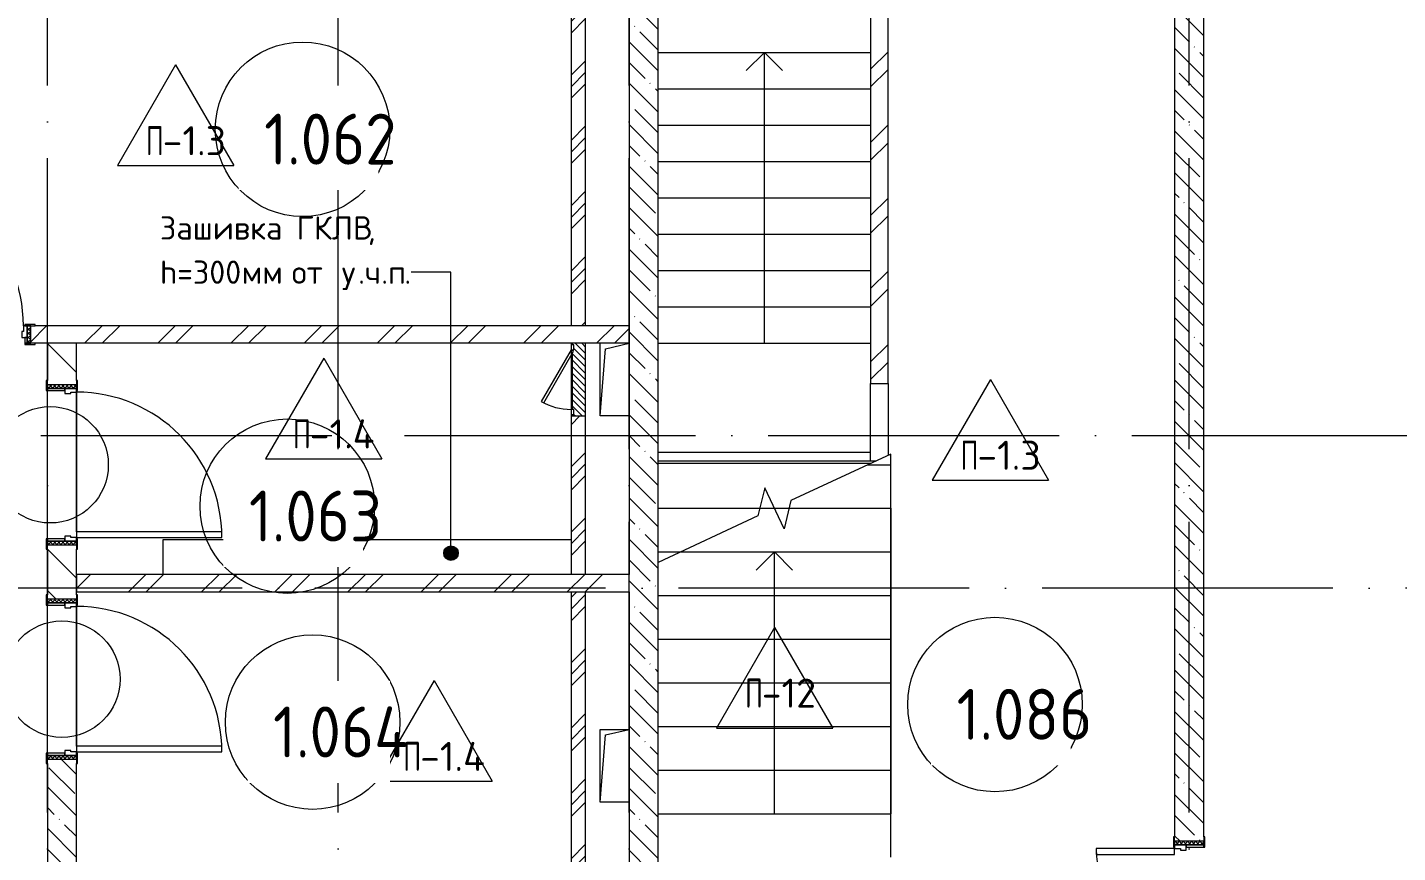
# Model space of a CAD drawing. Header units: millimetres. Extents: x -68946 to 288321, y -402657 to 324925.
# Drawn here: x 144650 to 154071, y 51807 to 57482 of the extents above; entities that cross this region are included whole.
import ezdxf

# ---------------------------------------------------------------- set-up
doc = ezdxf.new("R2010")
doc.units = ezdxf.units.MM
doc.linetypes.add('ADSK_Линия сетки', pattern=[2500, 2000, -250, 0, -250])
for name, color, linetype, lineweight in [('A-AREA-____-IDEN', 250, 'Continuous', 9), ('A-DETL-GENF-OTLN', 250, 'Continuous', 5), ('A-DOOR-____-IDEN', 31, 'Continuous', 9), ('A-DOOR-____-MCUT', 250, 'Continuous', 5), ('A-DOOR-____-OTLN', 250, 'Continuous', 5), ('A-DOOR-FRAM-MCUT', 31, 'Continuous', 5), ('A-DOOR-FRAM-OTLN', 31, 'Continuous', 5), ('A-FLOR-____-IDEN', 11, 'Continuous', 9), ('A-FLOR-____-OTLN', 192, 'Continuous', 9), ('A-GENM-____-MCUT', 250, 'Continuous', 25), ('A-GENM-____-OTLN', 250, 'Continuous', 9), ('A-GLAZ-____-OTLN', 250, 'Continuous', 5), ('A-ROOF-___-IDEN', 132, 'Continuous', 9), ('A-ROOF-____-MCUT', 132, 'Continuous', 9), ('A-ROOF-____-OTLN', 132, 'Continuous', 5), ('A-ROOF-FNSH-MCUT', 132, 'Continuous', 9), ('A-WALL-____-MCUT', 250, 'Continuous', 13), ('A-WALL-____-PATT', 250, 'Continuous', 13), ('G-____-____-TEXT', 250, 'Continuous', 9), ('I-WALL-____-OTLN', 250, 'Continuous', 9), ('S-GRID-____-OTLN', 250, 'Continuous', 9), ('S-STRS-____-MBND', 250, 'Continuous', 5), ('S-STRS-____-OTLN', 250, 'Continuous', 5)]:
    doc.layers.add(name, color=color, linetype=linetype, lineweight=lineweight)
doc.styles.add('ISOCPEUR_1', font='isocpeur.ttf', dxfattribs={"width": 0.9, "height": 250})
doc.styles.add('ISOCPEUR_2', font='isocpeur.ttf', dxfattribs={"height": 160})
doc.styles.add('ISOCPEUR_4', font='isocpeur.ttf', dxfattribs={"height": 300})
pattern_1 = [(45, (12287.9, -0.0006), (-251.4472, 251.4472), []), (45, (12287.9, 381), (-251.4472, 251.4472), [])]
pattern_2 = [(45, (12287.9, -0.0006), (-224.5064, 224.5064), []), (45, (12367.3, -0.0006), (0, 449.0128), []), (45, (12208.54, -0.0006), (0, 449.0128), [])]
pattern_3 = [(135, (12287.91, -0.0006), (-142.5612, -142.5612), []), (135, (12430.48, -0.0006), (-142.5612, -142.5612), [252.016, -50.403, 3.353, -47.05])]

# ---------------------------------------------------------------- blocks, each defined once
blk = doc.blocks.new('Дверь_СКБ_1Ст_Внутренняя - Д-16п_1100x2100h_Кабинет врача_ Процедурный кабинет_ Прививочный кабинет-V11-АР1_Маркировочный план 1 этажа С2и3')
at = {"layer": 'A-DOOR-____-OTLN'}
h = blk.add_hatch(dxfattribs=at)
h.set_pattern_fill('FP_12', color=256, style=0, pattern_type=2)
h.set_pattern_definition([(135, (1751.41, 124.685), (-14.14214, -14.14214), []), (225, (1751.41, 124.685), (14.14214, -14.14214), [])])
h.paths.add_polyline_path([(562.5, -60), (562.5, 60), (537.5, 60), (537.5, -60)])
at = {"layer": 'A-DOOR-FRAM-OTLN'}
h = blk.add_hatch(dxfattribs=at)
h.set_pattern_fill('FP_13', color=256, style=0, pattern_type=2)
h.set_pattern_definition([(45, (-371.384, 124.685), (-14.1421, 14.1421), []), (135, (-371.384, 124.685), (-14.1421, -14.1421), [])])
h.paths.add_polyline_path([(-512.5, -60), (-512.5, 60), (-537.5, 60), (-537.5, -60)])
at = {"layer": 'A-DOOR-____-MCUT'}
for p, q in [((-487.5, 1060), (-487.5, 60)), ((-447.5, 1060), (-487.5, 1060)), ((-447.5, 60), (-447.5, 1060)), ((-487.5, 60), (-447.5, 60))]:
    blk.add_line(p, q, dxfattribs=at)
at = {"layer": 'A-DOOR-____-OTLN'}
blk.add_arc((-487.5, 60), 1000, 360, 90, dxfattribs=at)
at = {"layer": 'A-DOOR-FRAM-MCUT'}
for p, q in [((-497.5, 68), (-567.5, 68)), ((-567.5, 68), (-567.5, 60)), ((-567.5, 60), (-497.5, 60)), ((-512.5, 60), (-537.5, 60)), ((-537.5, 60), (-537.5, -60)), ((-487.5, 60), (-512.5, 60)), ((-512.5, 60), (-512.5, -20)), ((-512.5, -60), (-512.5, 60)), ((-497.5, 60), (-512.5, 60)), ((-512.5, 60), (-512.5, 59)), ((-512.5, 59), (-497.5, 59)), ((-497.5, 60), (-497.5, 68)), ((-497.5, 59), (-497.5, 60)), ((-487.5, 20), (-487.5, 60)), ((-477.5, 20), (-487.5, 20)), ((-477.5, -20), (-477.5, 20)), ((512.5, 20), (502.5, 20)), ((502.5, 20), (502.5, -20)), ((512.5, 60), (512.5, 20)), ((537.5, 60), (512.5, 60)), ((592.5, 68), (522.5, 68)), ((522.5, 68), (522.5, 60)), ((537.5, 60), (522.5, 60)), ((522.5, 60), (522.5, 59)), ((522.5, 60), (592.5, 60)), ((522.5, 59), (537.5, 59)), ((537.5, -20), (537.5, 60)), ((562.5, 60), (537.5, 60)), ((537.5, 60), (537.5, -60)), ((537.5, 59), (537.5, 60)), ((562.5, -60), (562.5, 60)), ((592.5, 60), (592.5, 68)), ((-497.5, -60), (-567.5, -60)), ((-567.5, -60), (-567.5, -68)), ((-567.5, -68), (-497.5, -68)), ((-537.5, -60), (-512.5, -60)), ((-512.5, -20), (-477.5, -20)), ((-497.5, -20), (-512.5, -20)), ((-512.5, -20), (-512.5, -60)), ((-512.5, -60), (-497.5, -60)), ((-497.5, -60), (-497.5, -20)), ((-497.5, -68), (-497.5, -60)), ((502.5, -20), (537.5, -20)), ((537.5, -20), (522.5, -20)), ((522.5, -20), (522.5, -60)), ((522.5, -60), (537.5, -60)), ((592.5, -60), (522.5, -60)), ((522.5, -60), (522.5, -68)), ((522.5, -68), (592.5, -68)), ((537.5, -60), (537.5, -20)), ((537.5, -60), (562.5, -60)), ((592.5, -68), (592.5, -60))]:
    blk.add_line(p, q, dxfattribs=at)
blk = doc.blocks.new('Дверь_СКБ_1Ст_Внутренняя - Д-11л_1100x2100h_С_У медблока-V28-АР1_Маркировочный план 1 этажа С2и3')
at = {"layer": 'A-DOOR-____-OTLN'}
h = blk.add_hatch(dxfattribs=at)
h.set_pattern_fill('FP_14', color=256, style=0, pattern_type=2)
h.set_pattern_definition([(135, (1751.41, 164.685), (-14.14214, -14.14214), []), (225, (1751.41, 164.685), (14.14214, -14.14214), [])])
h.paths.add_polyline_path([(562.5, 100), (537.5, 100), (537.5, -100), (562.5, -100)])
at = {"layer": 'A-DOOR-FRAM-OTLN'}
h = blk.add_hatch(dxfattribs=at)
h.set_pattern_fill('FP_15', color=256, style=0, pattern_type=2)
h.set_pattern_definition([(45, (-371.384, 164.685), (-14.1421, 14.1421), []), (135, (-371.384, 164.685), (-14.1421, -14.1421), [])])
h.paths.add_polyline_path([(-512.5, 100), (-537.5, 100), (-537.5, -100), (-512.5, -100)])
at = {"layer": 'A-DOOR-____-MCUT'}
for p, q in [((512.5, 1100), (472.5, 1100)), ((472.5, 1100), (472.5, 100)), ((512.5, 100), (512.5, 1100)), ((472.5, 100), (512.5, 100))]:
    blk.add_line(p, q, dxfattribs=at)
at = {"layer": 'A-DOOR-____-OTLN'}
blk.add_arc((512.5, 100), 1000, 90, 180, dxfattribs=at)
at = {"layer": 'A-DOOR-FRAM-MCUT'}
for p, q in [((-497.5, 108), (-567.5, 108)), ((-567.5, 108), (-567.5, 100)), ((-567.5, 100), (-497.5, 100)), ((-512.5, 100), (-537.5, 100)), ((-537.5, 100), (-537.5, -100)), ((-487.5, 100), (-512.5, 100)), ((-512.5, 100), (-512.5, 20)), ((-512.5, -100), (-512.5, 100)), ((-497.5, 100), (-512.5, 100)), ((-512.5, 100), (-512.5, 99)), ((-512.5, 99), (-497.5, 99)), ((-497.5, 100), (-497.5, 108)), ((-497.5, 99), (-497.5, 100)), ((-487.5, 60), (-487.5, 100)), ((512.5, 100), (512.5, 60)), ((537.5, 100), (512.5, 100)), ((592.5, 108), (522.5, 108)), ((522.5, 108), (522.5, 100)), ((537.5, 100), (522.5, 100)), ((522.5, 100), (522.5, 99)), ((522.5, 100), (592.5, 100)), ((522.5, 99), (537.5, 99)), ((537.5, 20), (537.5, 100)), ((562.5, 100), (537.5, 100)), ((537.5, 100), (537.5, -100)), ((537.5, 99), (537.5, 100)), ((562.5, -100), (562.5, 100)), ((592.5, 100), (592.5, 108)), ((-512.5, 20), (-477.5, 20)), ((-497.5, 20), (-512.5, 20)), ((-512.5, 20), (-512.5, -100)), ((-497.5, -100), (-497.5, 20)), ((-477.5, 60), (-487.5, 60)), ((-477.5, 20), (-477.5, 60)), ((512.5, 60), (502.5, 60)), ((502.5, 60), (502.5, 20)), ((502.5, 20), (537.5, 20)), ((537.5, 20), (522.5, 20)), ((522.5, 20), (522.5, -100)), ((537.5, -100), (537.5, 20)), ((-497.5, -100), (-567.5, -100)), ((-567.5, -100), (-567.5, -108)), ((-567.5, -108), (-497.5, -108)), ((-537.5, -100), (-512.5, -100)), ((-512.5, -100), (-497.5, -100)), ((-497.5, -108), (-497.5, -100)), ((522.5, -100), (537.5, -100)), ((592.5, -100), (522.5, -100)), ((522.5, -100), (522.5, -108)), ((522.5, -108), (592.5, -108)), ((537.5, -100), (562.5, -100)), ((592.5, -108), (592.5, -100))]:
    blk.add_line(p, q, dxfattribs=at)
blk = doc.blocks.new('Дверь_СКБ_2Ст_Внутренняя1 - Н_Д-1_1п_1640x2100h_ЛК-42630921-АР1_Маркировочный план 1 этажа С2и3')
at = {"layer": 'A-DOOR-____-OTLN'}
h = blk.add_hatch(dxfattribs=at)
h.set_pattern_fill('FP_48', color=256, style=0, pattern_type=2)
h.set_pattern_definition([(135, (1481.41, 164.685), (-14.14214, -14.14214), []), (225, (1481.41, 164.685), (14.14214, -14.14214), [])])
h.paths.add_polyline_path([(807.5, -100), (832.5, -100), (832.5, 100), (807.5, 100), (807.5, -97.2)])
at = {"layer": 'A-DOOR-FRAM-OTLN'}
h = blk.add_hatch(dxfattribs=at)
h.set_pattern_fill('FP_49', color=256, style=0, pattern_type=2)
h.set_pattern_definition([(45, (-641.384, 164.685), (-14.1421, 14.1421), []), (135, (-641.384, 164.685), (-14.1421, -14.1421), [])])
h.paths.add_polyline_path([(-807.5, 100), (-807.5, -100), (-782.5, -100), (-782.5, 100)])
at = {"layer": 'A-DOOR-____-MCUT'}
for p, q in [((-757.5, 1100), (-757.5, 100)), ((-717.5, 1100), (-757.5, 1100)), ((-717.5, 100), (-717.5, 1100)), ((782.5, 640), (742.5, 640)), ((742.5, 640), (742.5, 100)), ((782.5, 100), (782.5, 640)), ((-757.5, 100), (-717.5, 100)), ((742.5, 100), (782.5, 100))]:
    blk.add_line(p, q, dxfattribs=at)
at = {"layer": 'A-DOOR-____-OTLN'}
for centre, radius, start, end in [((-757.5, 100), 1000, 0, 90), ((782.5, 100), 540, 90, 180)]:
    blk.add_arc(centre, radius, start, end, dxfattribs=at)
at = {"layer": 'A-DOOR-FRAM-MCUT'}
for p, q in [((-767.5, 108), (-837.5, 108)), ((-837.5, 108), (-837.5, 100)), ((-837.5, 100), (-767.5, 100)), ((-782.5, 100), (-807.5, 100)), ((-807.5, 100), (-807.5, -100)), ((-757.5, 100), (-782.5, 100)), ((-782.5, 100), (-782.5, 20)), ((-782.5, -100), (-782.5, 100)), ((-767.5, 100), (-782.5, 100)), ((-782.5, 100), (-782.5, 99)), ((-782.5, 99), (-767.5, 99)), ((-767.5, 100), (-767.5, 108)), ((-767.5, 99), (-767.5, 100)), ((-757.5, 60), (-757.5, 100)), ((782.5, 100), (782.5, 60)), ((807.5, 100), (782.5, 100)), ((862.5, 108), (792.5, 108)), ((792.5, 108), (792.5, 100)), ((807.5, 100), (792.5, 100)), ((792.5, 100), (792.5, 99)), ((792.5, 100), (862.5, 100)), ((792.5, 99), (807.5, 99)), ((807.5, 20), (807.5, 100)), ((832.5, 100), (807.5, 100)), ((807.5, 100), (807.5, -100)), ((807.5, 99), (807.5, 100)), ((832.5, -100), (832.5, 100)), ((862.5, 100), (862.5, 108)), ((-782.5, 20), (-747.5, 20)), ((-767.5, 20), (-782.5, 20)), ((-782.5, 20), (-782.5, -100)), ((-767.5, -100), (-767.5, 20)), ((-747.5, 60), (-757.5, 60)), ((-747.5, 20), (-747.5, 60)), ((782.5, 60), (772.5, 60)), ((772.5, 60), (772.5, 20)), ((772.5, 20), (807.5, 20)), ((807.5, 20), (792.5, 20)), ((792.5, 20), (792.5, -100)), ((807.5, -100), (807.5, 20)), ((-767.5, -100), (-837.5, -100)), ((-837.5, -100), (-837.5, -108)), ((-837.5, -108), (-767.5, -108)), ((-807.5, -100), (-782.5, -100)), ((-782.5, -100), (-767.5, -100)), ((-767.5, -108), (-767.5, -100)), ((792.5, -100), (807.5, -100)), ((862.5, -100), (792.5, -100)), ((792.5, -100), (792.5, -108)), ((792.5, -108), (862.5, -108)), ((807.5, -100), (832.5, -100)), ((862.5, -108), (862.5, -100))]:
    blk.add_line(p, q, dxfattribs=at)
blk = doc.blocks.new('_Wn_-As_OpeningMEP_floor__Rectangular - _Wn_-As_OpeningMEP_floor__Rectangular-32466846-АР1_Маркировочный план 1 этажа С2и3')
at = {"layer": 'A-DETL-GENF-OTLN', "lineweight": 5}
for p, q in [((-62.2, 262.2), (100, 300)), ((-100, -200), (-62.2, 262.2))]:
    blk.add_line(p, q, dxfattribs=at)
blk = doc.blocks.new('АР_Люк - ЛРС_ВК_500х400_наружный_NCS S 1000-N-42722041-АР1_Маркировочный план 1 этажа С2и3')
at = {"layer": 'A-DOOR-____-OTLN'}
h = blk.add_hatch(dxfattribs=at)
h.set_pattern_fill('FP_148', color=256, style=0, pattern_type=2)
h.set_pattern_definition([(45, (125, 0), (-22.6274, 22.6274), [])])
h.paths.add_polyline_path([(-125, 50), (-125, -50), (375, -50), (375, 50), (365, 50), (365, 30), (330, 30), (330, 50), (320, 32.7), (290, 50), (-80, 50), (-80, 30), (-115, 30), (-115, 50), (-119.6, 50)])
at = {"layer": 'A-DETL-GENF-OTLN', "lineweight": 5}
for p, q in [((375, 50), (-125, 50)), ((-125, 50), (-125, -50)), ((375, -50), (375, 50)), ((-125, -50), (375, -50))]:
    blk.add_line(p, q, dxfattribs=at)
at = {"layer": 'A-DOOR-____-MCUT', "lineweight": 5}
for p, q in [((-25.1, 255), (-35.1, 237.7)), ((-35.1, 237.7), (320, 32.7)), ((330, 50), (-25.1, 255)), ((-80, 50), (-115, 50)), ((-115, 50), (-115, 30)), ((-115, 30), (-80, 30)), ((-80, 30), (-80, 50)), ((320, 32.7), (330, 50)), ((365, 50), (330, 50)), ((330, 50), (330, 30)), ((330, 30), (365, 30)), ((365, 30), (365, 50))]:
    blk.add_line(p, q, dxfattribs=at)
blk.add_arc((330, 50), 410, 150, 180, dxfattribs=at)
at = {"layer": 'A-DOOR-____-OTLN'}
blk.add_line((330, 50), (-25.1, 255), dxfattribs=at)
blk = doc.blocks.new('ASML_АР_Отделка Люка - ВО Отделка люков_Грунтовка 0_Шпатлевка 0_Окраска 0_0-42722003-АР1_Маркировочный план 1 этажа С2и3')
at = {"layer": 'A-GENM-____-MCUT', "lineweight": 5}
for p, q in [((-240, 3), (-250, 3)), ((-250, 3), (-250, 0)), ((177.1, 3), (-205, 3)), ((205, 3), (201, 3)), ((250, 3), (240, 3)), ((250, 0), (250, 3)), ((-250, 0), (-240, 0)), ((-205, 0), (182.3, 0)), ((199.2, 0), (205, 0)), ((240, 0), (250, 0))]:
    blk.add_line(p, q, dxfattribs=at)
blk = doc.blocks.new('AAR_СКБ_Марка_Помещения_мал - Номер-28977439-АР1_Маркировочный план 1 этажа С2и3')
at = {"layer": 'A-AREA-____-IDEN'}
blk.add_circle((-0.028, 0), 3, dxfattribs=at)
blk = doc.blocks.new('AAR_СКБ_Марка_Перекрытия - Марка пола-17325028-АР1_Маркировочный план 1 этажа С2и3')
at = {"layer": 'A-FLOR-____-IDEN'}
for p, q in [((0, 6.932), (-4.002, 0)), ((0, 6.932), (4.002, 0)), ((-4.002, 0), (4.002, 0))]:
    blk.add_line(p, q, dxfattribs=at)
blk = doc.blocks.new('ADSK_Марка_Дверь - Типоразмер_ADSK_Марка-30565456-АР1_Маркировочный план 1 этажа С2и3')
at = {"layer": 'A-DOOR-____-IDEN'}
blk.add_circle((0, 0), 4, dxfattribs=at)
blk = doc.blocks.new('ADSK_Марка_отделка-ступеней - Типоразмер_ADSK_Марка-39154903-АР1_Маркировочный план 1 этажа С2и3')
at = {"layer": 'A-ROOF-___-IDEN'}
for p, q in [((0, 6.225), (-4.002, -0.707)), ((0, 6.225), (4.002, -0.707)), ((-4.002, -0.707), (4.002, -0.707))]:
    blk.add_line(p, q, dxfattribs=at)

msp = doc.modelspace()

# ---------------------------------------------------------------- hatches: boundary and pattern name
at = {"layer": 'A-WALL-____-PATT', "lineweight": 15, "true_color": 0x000000}
h = msp.add_hatch(dxfattribs=at)
h.set_pattern_fill('FP_1', color=18, style=0, pattern_type=2)
h.set_pattern_definition(pattern_3)
h.paths.add_polyline_path([(152537.9138, 50095), (152737.9138, 50095), (152737.9138, 50245.0006), (152537.9138, 50245.0006), (152537.9138, 50215.0006)])
h.paths.add_polyline_path([(152737.9138, 51885.0006), (152736.8919, 58975), (152537.9138, 58975), (152537.9138, 51885.0006), (152720.0894, 51885.0006)])
h = msp.add_hatch(dxfattribs=at)
h.set_pattern_fill('FP_1', color=18, style=0, pattern_type=2)
h.set_pattern_definition(pattern_3)
h.paths.add_polyline_path([(148787.9138, 50095), (148987.913, 50095), (148987.9138, 58775), (148787.9138, 58775), (148787.9138, 50205.0006)])
h = msp.add_hatch(dxfattribs=at)
h.set_pattern_fill('FP_4', color=18, style=0, pattern_type=2)
h.set_pattern_definition(pattern_1)
h.paths.add_polyline_path([(150567.9138, 55032.213), (150567.9138, 58775), (150447.9138, 58775), (150447.9138, 55032.213)])
h = msp.add_hatch(dxfattribs=at)
h.set_pattern_fill('FP_5', color=18, style=0, pattern_type=2)
h.set_pattern_definition(pattern_2)
h.paths.add_polyline_path([(148487.9138, 55430), (148487.9138, 58375), (148387.9138, 58375), (148387.9138, 55430)])
h = msp.add_hatch(dxfattribs=at)
h.set_pattern_fill('FP_4', color=18, style=0, pattern_type=2)
h.set_pattern_definition(pattern_1)
h.paths.add_polyline_path([(148147.6515, 55310), (148787.8919, 55310), (148787.8919, 55430), (144672.9138, 55430), (144672.9138, 55310), (147802.4087, 55310)])
h.paths.add_polyline_path([(142692.9138, 55310), (143572.9138, 55310), (143572.9138, 55430), (142692.9138, 55430), (142692.9138, 55380.2269)])
h = msp.add_hatch(dxfattribs=at)
h.set_pattern_fill('FP_2', color=18, style=0, pattern_type=2)
h.set_pattern_definition([(135, (12287.91, -0.0006), (-141.42136, -141.42136), [])])
h.paths.add_polyline_path([(144987.9138, 53550.0026), (144987.9138, 53923.9263), (144787.9138, 53923.9263), (144787.9138, 53550.0026)])
h.paths.add_polyline_path([(144787.9138, 55023.9263), (144987.9138, 55023.9263), (144987.9138, 55310), (144787.9138, 55310), (144787.9138, 55053.9263)])
h = msp.add_hatch(dxfattribs=at)
h.set_pattern_fill('FP_5', color=18, style=0, pattern_type=2)
h.set_pattern_definition(pattern_2)
h.paths.add_polyline_path([(148394.9138, 49750.0006), (148487.9138, 49750.0006), (148487.9138, 51555), (148387.9138, 51555), (148387.9138, 49750.0006)])
h.paths.add_polyline_path([(148387.9138, 51675), (148487.9138, 51675), (148487.9138, 53600), (148387.9138, 53600), (148387.9138, 51724.9994)])
h.paths.add_polyline_path([(148487.9138, 53720), (148487.9138, 54810), (148387.9138, 54810), (148387.9138, 53720)])
h = msp.add_hatch(dxfattribs=at)
h.set_pattern_fill('FP_4', color=18, style=0, pattern_type=2)
h.set_pattern_definition(pattern_1)
h.paths.add_polyline_path([(148692.0723, 53600), (148787.9138, 53600), (148787.9138, 53720), (144987.9138, 53720), (144987.9138, 53600), (148587.9138, 53600)])
h = msp.add_hatch(dxfattribs=at)
h.set_pattern_fill('FP_1', color=18, style=0, pattern_type=2)
h.set_pattern_definition(pattern_3)
h.paths.add_polyline_path([(144833.048, 49250), (144987.9138, 49250), (144987.9138, 52450), (144787.9138, 52450), (144787.9138, 49250.0006), (144812.9138, 49250.0006)])
at = {"layer": 'G-____-____-TEXT', "true_color": 0x000000}
h = msp.add_hatch(color=18, dxfattribs=at)
edge = h.paths.add_edge_path()
edge.add_arc((147562.7953, 53866.5287), 50, 0, 360)

# ---------------------------------------------------------------- linework, layer by layer
at = {"layer": 'A-FLOR-____-OTLN', "color": 18, "lineweight": 5, "true_color": 0x000000}
for p, q in [((148987.9138, 57310), (150447.9138, 57310)), ((148587.9138, 54810), (148587.9138, 55310)), ((144987.9138, 54013.9263), (144987.9138, 54973.9263)), ((144987.9138, 54973.9263), (144987.9138, 54013.9263)), ((148787.9138, 54810), (148587.9138, 54810)), ((145582.9138, 53960), (148387.9138, 53960)), ((145582.9138, 53720), (145582.9138, 53960)), ((144987.9138, 52540.0026), (144987.9138, 53500.0026)), ((144987.9138, 53500.0026), (144987.9138, 52540.0026)), ((148587.9138, 52154.9581), (148587.9138, 52654.9581)), ((148587.9138, 52654.9581), (148787.9138, 52654.9581)), ((148787.9138, 52154.9581), (148587.9138, 52154.9581))]:
    msp.add_line(p, q, dxfattribs=at)
at = {"layer": 'A-ROOF-____-MCUT', "color": 18, "lineweight": 13, "true_color": 0x000000}
for p, q in [((150483.3786, 54499.9994), (148987.9138, 54499.9994)), ((150449.0665, 54483.9994), (148987.9138, 54483.9994)), ((150587.9138, 54499.9994), (150586.4138, 54499.9994)), ((150587.9138, 54483.9994), (150586.4138, 54483.9994)), ((150587.9138, 54483.9994), (150587.9138, 54499.9994))]:
    msp.add_line(p, q, dxfattribs=at)
at = {"layer": 'A-ROOF-____-OTLN', "color": 18, "true_color": 0x000000}
for p, q in [((150587.9138, 54174.9994), (150587.9138, 52074.9994)), ((148987.9138, 53874.9994), (150587.9138, 53874.9994)), ((148987.9138, 53574.9994), (150587.9138, 53574.9994)), ((148987.9138, 53274.9994), (150587.9138, 53274.9994)), ((148987.9138, 52974.9994), (150587.9138, 52974.9994)), ((148987.9138, 52674.9994), (150587.9138, 52674.9994)), ((148987.9138, 52374.9994), (150587.9138, 52374.9994)), ((148987.9138, 52074.9994), (150587.9138, 52074.9994))]:
    msp.add_line(p, q, dxfattribs=at)
at = {"layer": 'A-ROOF-FNSH-MCUT', "color": 18, "lineweight": 5, "true_color": 0x000000}
for p, q in [((150587.9138, 54174.9994), (150587.9138, 54483.9994)), ((148987.9138, 54174.9994), (150587.9138, 54174.9994))]:
    msp.add_line(p, q, dxfattribs=at)
at = {"layer": 'A-WALL-____-MCUT', "color": 18, "lineweight": 15, "true_color": 0x000000}
for p, q in [((152737.9138, 51915.0006), (152737.9138, 58975)), ((148787.9138, 58775), (148787.9138, 53720)), ((148987.9138, 50280.0006), (148987.9138, 58775)), ((150447.9138, 58775), (150447.9138, 55032.213)), ((150567.9138, 55032.213), (150567.9138, 58775)), ((152537.9138, 58775), (152537.9138, 51915.0006)), ((148387.9138, 58375), (148387.9138, 55430)), ((148487.9138, 55430), (148487.9138, 58375)), ((148787.8919, 55430), (144702.9138, 55430)), ((148787.8919, 55310), (148787.8919, 55430)), ((148394.9138, 55310), (144702.9138, 55310)), ((144787.9138, 55310), (144787.9138, 55053.9263)), ((144987.9138, 55053.9263), (144987.9138, 55310)), ((148387.9138, 55310), (148387.9138, 55300)), ((148787.8919, 55310), (148397.9138, 55310)), ((148487.9138, 53720), (148487.9138, 55310)), ((148387.9138, 55225), (148387.9138, 54855)), ((150447.9138, 55032.213), (150567.9138, 55032.213)), ((148387.9138, 54820), (148387.9138, 53720)), ((144787.9138, 53893.9263), (144787.9138, 53580.0026)), ((144987.9138, 53580.0026), (144987.9138, 53893.9263)), ((148387.9138, 53720), (144987.9138, 53720)), ((144987.9138, 53720), (144987.9138, 53600)), ((148487.9138, 53720), (148387.9138, 53720)), ((148787.9138, 53720), (148487.9138, 53720)), ((148787.9138, 53600), (148787.9138, 53720)), ((144987.9138, 53600), (148387.9138, 53600)), ((148387.9138, 53600), (148487.9138, 53600)), ((148387.9138, 53600), (148387.9138, 51675)), ((148487.9138, 53600), (148787.9138, 53600)), ((148487.9138, 51675), (148487.9138, 53600)), ((148787.9138, 53600), (148787.9138, 51675)), ((144787.9138, 52420.0026), (144787.9138, 49250)), ((144987.9138, 49250), (144987.9138, 52420.0026))]:
    msp.add_line(p, q, dxfattribs=at)
at = {"layer": 'G-____-____-TEXT', "color": 18, "true_color": 0x000000}
for p, q in [((147294.7803, 55798.6997), (147288.1865, 55798.6997)), ((147562.7953, 55798.6997), (147294.7803, 55798.6997)), ((147562.7953, 53866.5287), (147562.7953, 55798.6997))]:
    msp.add_line(p, q, dxfattribs=at)
msp.add_circle((147562.7953, 53866.5287), 50, dxfattribs=at)
at = {"layer": 'I-WALL-____-OTLN', "color": 18, "lineweight": 15, "true_color": 0x000000}
for p, q in [((150447.9138, 54499.9994), (150447.9138, 55032.213)), ((150567.9138, 55032.213), (150567.9138, 54539.4188)), ((144787.9138, 53963.9263), (144787.9138, 54983.9263)), ((144787.9138, 52490.0026), (144787.9138, 53510.0026))]:
    msp.add_line(p, q, dxfattribs=at)
at = {"layer": 'S-GRID-____-OTLN', "color": 18, "linetype": 'ADSK_Линия сетки', "true_color": 0x000000}
for p, q in [((144787.9138, -2919.5356), (144787.9138, 61063.6538)), ((146787.9138, -2919.5356), (146787.9138, 61063.6538)), ((148787.9138, -2919.5356), (148787.9138, 61063.6538)), ((152637.9138, -2919.5356), (152637.9138, 61063.6538)), ((77240.3519, 54675), (168626.8279, 54675)), ((168626.8279, 53625), (111607.9138, 53625))]:
    msp.add_line(p, q, dxfattribs=at)
at = {"layer": 'S-STRS-____-MBND', "color": 18, "true_color": 0x000000}
for p, q in [((150586.4138, 54548.0455), (149899.7023, 54227.8267)), ((149720.3797, 54316.61), (149673.1254, 54122.1721)), ((149852.4479, 54033.3888), (149720.3797, 54316.61)), ((149899.7023, 54227.8267), (149852.4479, 54033.3888)), ((149673.1254, 54122.1721), (148986.4138, 53801.9533))]:
    msp.add_line(p, q, dxfattribs=at)
at = {"layer": 'S-STRS-____-OTLN', "color": 18, "true_color": 0x000000}
for p, q in [((148987.9138, 57310), (150447.9138, 57310)), ((148987.9138, 57060), (150447.9138, 57060)), ((148987.9138, 57060), (150447.9138, 57060)), ((148987.9138, 56810), (150447.9138, 56810)), ((148987.9138, 56810), (150447.9138, 56810)), ((148987.9138, 56560), (150447.9138, 56560)), ((148987.9138, 56560), (150447.9138, 56560)), ((148987.9138, 56310), (150447.9138, 56310)), ((148987.9138, 56310), (150447.9138, 56310)), ((148987.9138, 56060), (150447.9138, 56060)), ((148987.9138, 56060), (150447.9138, 56060)), ((148987.9138, 55810), (150447.9138, 55810)), ((148987.9138, 55810), (150447.9138, 55810)), ((148987.9138, 55560), (150447.9138, 55560)), ((148987.9138, 55560), (150447.9138, 55560)), ((148987.9138, 55310), (150447.9138, 55310)), ((148987.9138, 55310), (150447.9138, 55310)), ((148987.9138, 54560), (150447.9138, 54560)), ((150586.4138, 54474.9994), (150586.4138, 54548.0455)), ((150429.7659, 54474.9994), (150586.4138, 54474.9994)), ((150429.7659, 54474.9994), (150586.4138, 54474.9994)), ((150586.4138, 54174.9994), (150586.4138, 54474.9994)), ((149685.964, 54174.9994), (149786.4138, 54174.9994)), ((149685.964, 54174.9994), (149786.4138, 54174.9994)), ((149886.8637, 54174.9994), (150586.4138, 54174.9994)), ((149886.8637, 54174.9994), (150586.4138, 54174.9994)), ((150586.4138, 53874.9994), (150586.4138, 54174.9994)), ((149143.0618, 53874.9994), (150586.4138, 53874.9994)), ((149143.0618, 53874.9994), (150586.4138, 53874.9994)), ((150586.4138, 53574.9994), (150586.4138, 53874.9994)), ((148987.9138, 53574.9994), (150586.4138, 53574.9994)), ((148987.9138, 53574.9994), (150586.4138, 53574.9994)), ((150586.4138, 53274.9994), (150586.4138, 53574.9994)), ((148987.9138, 53274.9994), (150586.4138, 53274.9994)), ((148987.9138, 53274.9994), (150586.4138, 53274.9994)), ((150586.4138, 52974.9994), (150586.4138, 53274.9994)), ((148987.9138, 52974.9994), (150586.4138, 52974.9994)), ((148987.9138, 52974.9994), (150586.4138, 52974.9994)), ((150586.4138, 52674.9994), (150586.4138, 52974.9994)), ((148987.9138, 52674.9994), (150586.4138, 52674.9994)), ((148987.9138, 52674.9994), (150586.4138, 52674.9994)), ((150586.4138, 52374.9994), (150586.4138, 52674.9994)), ((148987.9138, 52374.9994), (150586.4138, 52374.9994)), ((148987.9138, 52374.9994), (150586.4138, 52374.9994)), ((150586.4138, 52074.9994), (150586.4138, 52374.9994)), ((148987.9138, 52074.9994), (150586.4138, 52074.9994)), ((148987.9138, 52074.9994), (150586.4138, 52074.9994)), ((150586.4138, 51774.9994), (150586.4138, 52074.9994))]:
    msp.add_line(p, q, dxfattribs=at)
at = {"layer": 'S-STRS-____-OTLN', "color": 18, "lineweight": 9, "true_color": 0x000000}
for p, q in [((149717.9138, 57310), (149592.9138, 57185)), ((149717.9138, 57060), (149717.9138, 57310)), ((149717.9138, 57310), (149842.9138, 57185)), ((149717.9138, 56810), (149717.9138, 57060)), ((149717.9138, 56560), (149717.9138, 56810)), ((149717.9138, 56310), (149717.9138, 56560)), ((149717.9138, 56060), (149717.9138, 56310)), ((149717.9138, 55810), (149717.9138, 56060)), ((149717.9138, 55560), (149717.9138, 55810)), ((149717.9138, 55310), (149717.9138, 55560)), ((149786.4138, 53874.9994), (149661.4138, 53749.9994)), ((149786.4138, 53574.9994), (149786.4138, 53874.9994)), ((149786.4138, 53874.9994), (149911.4138, 53749.9994)), ((149786.4138, 53274.9994), (149786.4138, 53574.9994)), ((149786.4138, 52974.9994), (149786.4138, 53274.9994)), ((149786.4138, 52674.9994), (149786.4138, 52974.9994)), ((149786.4138, 52374.9994), (149786.4138, 52674.9994)), ((149786.4138, 52074.9994), (149786.4138, 52374.9994))]:
    msp.add_line(p, q, dxfattribs=at)

# ---------------------------------------------------------------- block references
at = {"layer": 'A-AREA-____-IDEN', "color": 18, "true_color": 0x000000, "xscale": 200, "yscale": 200, "zscale": 99.99999999999993}
for p in [(146547.5233, 56781.2102), (146442.9138, 54189.5708), (151308.5061, 52825.6173), (146617.0265, 52704.5313)]:
    msp.add_blockref('AAR_СКБ_Марка_Помещения_мал - Номер-28977439-АР1_Маркировочный план 1 этажа С2и3', p, dxfattribs=at)
at = {"layer": 'A-DOOR-____-IDEN', "color": 18, "true_color": 0x000000, "xscale": 99.99999999999993, "yscale": 99.99999999999993, "zscale": 99.99999999999993}
for p in [(144806.7738, 54473.9263), (144887.9138, 53000.0026)]:
    msp.add_blockref('ADSK_Марка_Дверь - Типоразмер_ADSK_Марка-30565456-АР1_Маркировочный план 1 этажа С2и3', p, dxfattribs=at)
at = {"layer": 'A-DOOR-____-OTLN', "color": 18, "true_color": 0x000000}
msp.add_blockref('Дверь_СКБ_1Ст_Внутренняя - Д-16п_1100x2100h_Кабинет врача_ Процедурный кабинет_ Прививочный кабинет-V11-АР1_Маркировочный план 1 этажа С2и3', (144110.4138, 55370), dxfattribs=at)
for name, p, rotation in [('АР_Люк - ЛРС_ВК_500х400_наружный_NCS S 1000-N-42722041-АР1_Маркировочный план 1 этажа С2и3', (148437.9138, 54935), 90), ('Дверь_СКБ_1Ст_Внутренняя - Д-11л_1100x2100h_С_У медблока-V28-АР1_Маркировочный план 1 этажа С2и3', (144887.9138, 54486.4263), 270), ('Дверь_СКБ_1Ст_Внутренняя - Д-11л_1100x2100h_С_У медблока-V28-АР1_Маркировочный план 1 этажа С2и3', (144887.9138, 53012.5026), 270), ('Дверь_СКБ_2Ст_Внутренняя1 - Н_Д-1_1п_1640x2100h_ЛК-42630921-АР1_Маркировочный план 1 этажа С2и3', (152637.9138, 51052.5006), 90)]:
    msp.add_blockref(name, p, dxfattribs=dict(at, rotation=rotation))
at = {"layer": 'A-FLOR-____-IDEN', "color": 18, "true_color": 0x000000, "xscale": 99.99999999999993, "yscale": 99.99999999999993, "zscale": 99.99999999999993}
for p in [(145669.6425, 56531.3584), (146687.9138, 54515), (151271.0933, 54368.1351), (147446.7698, 52297.5003)]:
    msp.add_blockref('AAR_СКБ_Марка_Перекрытия - Марка пола-17325028-АР1_Маркировочный план 1 этажа С2и3', p, dxfattribs=at)
at = {"layer": 'A-GENM-____-OTLN', "color": 18, "lineweight": 5, "true_color": 0x000000, "rotation": 90}
msp.add_blockref('ASML_АР_Отделка Люка - ВО Отделка люков_Грунтовка 0_Шпатлевка 0_Окраска 0_0-42722003-АР1_Маркировочный план 1 этажа С2и3', (148397.9138, 55060), dxfattribs=at)
at = {"layer": 'A-GLAZ-____-OTLN', "color": 18, "true_color": 0x000000}
for p in [(148687.9138, 55010), (148687.9138, 52354.9581)]:
    msp.add_blockref('_Wn_-As_OpeningMEP_floor__Rectangular - _Wn_-As_OpeningMEP_floor__Rectangular-32466846-АР1_Маркировочный план 1 этажа С2и3', p, dxfattribs=at)
at = {"layer": 'A-ROOF-___-IDEN', "color": 18, "true_color": 0x000000, "xscale": 99.99999999999993, "yscale": 99.99999999999993, "zscale": 99.99999999999993}
msp.add_blockref('ADSK_Марка_отделка-ступеней - Типоразмер_ADSK_Марка-39154903-АР1_Маркировочный план 1 этажа С2и3', (149787.9138, 52732.7715), dxfattribs=at)

# ---------------------------------------------------------------- texts
at = {"layer": 'A-FLOR-____-IDEN', "color": 18, "true_color": 0x000000, "char_height": 200, "attachment_point": 1, "style": 'ISOCPEUR_2'}
for s, insert, width in [('\\fISOCPEUR|b0|i0|c204|p34|;\\W.7;П', (145464.4075, 56802.7442), 140.295312), ('-1.3', (145580.1627, 56802.7442), 381.60325), ('\\fISOCPEUR|b0|i0|c204|p34|;\\W.7;П', (146475.6789, 54786.3858), 140.295312), ('-1.4', (146591.4341, 54786.3858), 398.438687), ('\\fISOCPEUR|b0|i0|c204|p34|;\\W.7;П', (151065.8583, 54639.5209), 140.295312), ('-1.3', (151181.6135, 54639.5209), 381.60325), ('\\fISOCPEUR|b0|i0|c204|p34|;\\W.7;П', (147234.5349, 52568.8861), 140.295312), ('-1.4', (147350.2901, 52568.8861), 398.438687)]:
    msp.add_mtext(s, dxfattribs=dict(at, insert=insert, width=width))
at = {"layer": 'A-ROOF-___-IDEN', "color": 18, "true_color": 0x000000, "char_height": 200, "attachment_point": 1, "style": 'ISOCPEUR_2'}
for s, insert, width in [('\\fISOCPEUR|b0|i0|c204|p34|;\\W.7;П', (149583.733, 53003.8591), 140.295312), ('-12', (149699.4882, 53003.8591), 331.096937)]:
    msp.add_mtext(s, dxfattribs=dict(at, insert=insert, width=width))
at = {"layer": 'G-____-____-TEXT', "color": 18, "true_color": 0x000000, "char_height": 160, "attachment_point": 1, "style": 'ISOCPEUR_4'}
for s, insert, width in [('Зашивка', (145561.7803, 56182.9705), 1026.16), ('ГКЛВ', (146501.0511, 56182.9705), 593.24875), ('\\fISOCPEUR|b0|i0|c204|p34|;,', (146990.5303, 56182.9705), 64.135), ('h=300', (145561.7803, 55878.6997), 681.434375), ('мм', (146124.0198, 55878.6997), 304.64125), ('от', (146467.9782, 55878.6997), 304.64125), ('\\fISOCPEUR|b0|i0|c204|p34|;у', (146811.9365, 55878.6997), 136.286875), ('\\fISOCPEUR|b0|i0|c204|p34|;ч', (146970.6865, 55878.6997), 136.286875), ('\\fISOCPEUR|b0|i0|c204|p34|;п', (147129.4365, 55878.6997), 136.286875), ('\\fISOCPEUR|b0|i0|c204|p34|;.', (146924.3844, 55878.6997), 56.118125), ('\\fISOCPEUR|b0|i0|c204|p34|;.', (147083.1344, 55878.6997), 56.118125), ('\\fISOCPEUR|b0|i0|c204|p34|;.', (147241.8844, 55878.6997), 56.118125)]:
    msp.add_mtext(s, dxfattribs=dict(at, insert=insert, width=width))

# ---------------------------------------------------------------- next in the draw order: texts
at = {"layer": 'A-AREA-____-IDEN', "color": 18, "true_color": 0x000000, "char_height": 350, "attachment_point": 1, "style": 'ISOCPEUR_1', "bg_fill": 3, "box_fill_scale": 1.5, "bg_fill_color": 256, "bg_fill_transparency": 0}
for s, insert, width in [('1.062', (146278.0229, 56888.6957), 609.2825), ('1.063', (146173.4135, 54297.0564), 609.2825), ('1.086', (151039.0058, 52933.1029), 609.2825), ('1.064', (146339.5261, 52812.0168), 628.523)]:
    msp.add_mtext(s, dxfattribs=dict(at, insert=insert, width=width))

doc.saveas('drawing.dxf')
